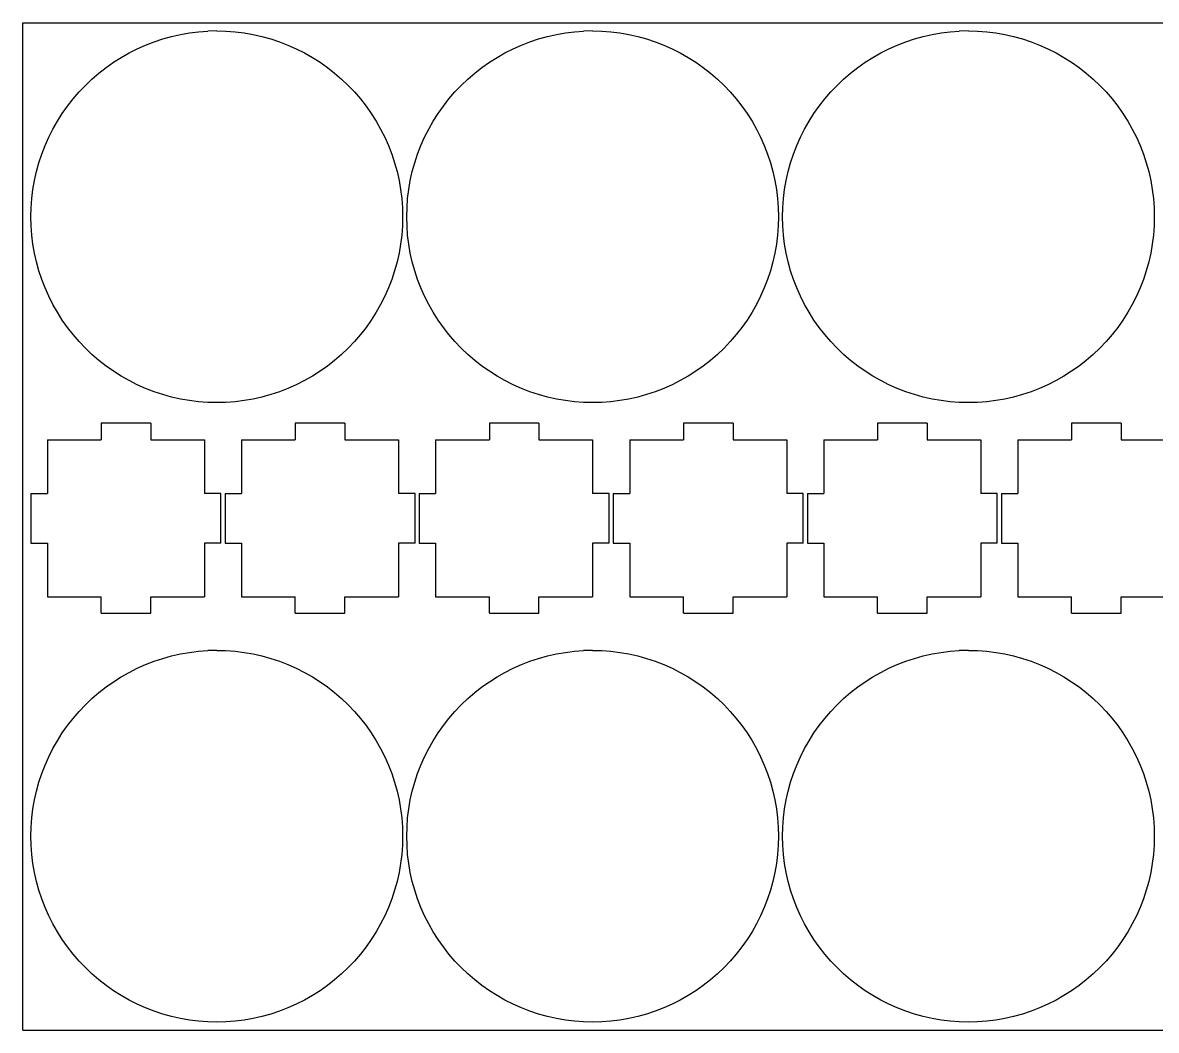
# Model space of a CAD drawing. Extents: x -122 to 122, y -61 to 61.
# Drawn here: x -122 to 15.2, y -61 to 61 of the extents above; entities that cross this region are included whole.
import ezdxf

# ---------------------------------------------------------------- set-up
doc = ezdxf.new("R2010")
doc.units = 0

msp = doc.modelspace()

# ---------------------------------------------------------------- linework, layer by layer
for p, q in [((-122, -61), (-122, 61)), ((-122, 61), (122, 61)), ((-106.08, 58.68, 0), (-105.03, 59.03, 0)), ((-105.03, 59.03, 0), (-103.97, 59.33, 0)), ((-103.97, 59.33, 0), (-102.89, 59.57, 0)), ((-102.89, 59.57, 0), (-101.8, 59.76, 0)), ((-101.8, 59.76, 0), (-100.71, 59.89, 0)), ((-100.71, 59.89, 0), (-99.6, 59.97, 0)), ((-98.5, 60, 0), (-99.6, 59.97, 0)), ((-98.5, 60, 0), (-97.4, 59.97, 0)), ((-97.4, 59.97, 0), (-96.29, 59.89, 0)), ((-96.29, 59.89, 0), (-95.2, 59.76, 0)), ((-95.2, 59.76, 0), (-94.11, 59.57, 0)), ((-94.11, 59.57, 0), (-93.03, 59.33, 0)), ((-93.03, 59.33, 0), (-91.97, 59.03, 0)), ((-91.97, 59.03, 0), (-90.92, 58.68, 0)), ((-60.58, 58.68, 0), (-59.53, 59.03, 0)), ((-59.53, 59.03, 0), (-58.47, 59.33, 0)), ((-58.47, 59.33, 0), (-57.39, 59.57, 0)), ((-57.39, 59.57, 0), (-56.3, 59.76, 0)), ((-56.3, 59.76, 0), (-55.21, 59.89, 0)), ((-55.21, 59.89, 0), (-54.1, 59.97, 0)), ((-53, 60, 0), (-54.1, 59.97, 0)), ((-53, 60, 0), (-51.9, 59.97, 0)), ((-51.9, 59.97, 0), (-50.79, 59.89, 0)), ((-50.79, 59.89, 0), (-49.7, 59.76, 0)), ((-49.7, 59.76, 0), (-48.61, 59.57, 0)), ((-48.61, 59.57, 0), (-47.53, 59.33, 0)), ((-47.53, 59.33, 0), (-46.47, 59.03, 0)), ((-46.47, 59.03, 0), (-45.42, 58.68, 0)), ((-15.08, 58.68, 0), (-14.03, 59.03, 0)), ((-14.03, 59.03, 0), (-12.97, 59.33, 0)), ((-12.97, 59.33, 0), (-11.89, 59.57, 0)), ((-11.89, 59.57, 0), (-10.8, 59.76, 0)), ((-10.8, 59.76, 0), (-9.71, 59.89, 0)), ((-9.71, 59.89, 0), (-8.6, 59.97, 0)), ((-7.5, 60, 0), (-8.6, 59.97, 0)), ((-7.5, 60, 0), (-6.4, 59.97, 0)), ((-6.4, 59.97, 0), (-5.29, 59.89, 0)), ((-5.29, 59.89, 0), (-4.2, 59.76, 0)), ((-4.2, 59.76, 0), (-3.11, 59.57, 0)), ((-3.11, 59.57, 0), (-2.03, 59.33, 0)), ((-2.03, 59.33, 0), (-0.97, 59.03, 0)), ((-0.97, 59.03, 0), (0.08, 58.68, 0)), ((-109.11, 57.34, 0), (-108.12, 57.84, 0)), ((-108.12, 57.84, 0), (-107.11, 58.29, 0)), ((-107.11, 58.29, 0), (-106.08, 58.68, 0)), ((-90.92, 58.68, 0), (-89.89, 58.29, 0)), ((-89.89, 58.29, 0), (-88.88, 57.84, 0)), ((-88.88, 57.84, 0), (-87.89, 57.34, 0)), ((-63.61, 57.34, 0), (-62.62, 57.84, 0)), ((-62.62, 57.84, 0), (-61.61, 58.29, 0)), ((-61.61, 58.29, 0), (-60.58, 58.68, 0)), ((-45.42, 58.68, 0), (-44.39, 58.29, 0)), ((-44.39, 58.29, 0), (-43.38, 57.84, 0)), ((-43.38, 57.84, 0), (-42.39, 57.34, 0)), ((-18.11, 57.34, 0), (-17.12, 57.84, 0)), ((-17.12, 57.84, 0), (-16.11, 58.29, 0)), ((-16.11, 58.29, 0), (-15.08, 58.68, 0)), ((0.08, 58.68, 0), (1.11, 58.29, 0)), ((1.11, 58.29, 0), (2.12, 57.84, 0)), ((2.12, 57.84, 0), (3.11, 57.34, 0)), ((-111, 56.21, 0), (-110.07, 56.8, 0)), ((-110.07, 56.8, 0), (-109.11, 57.34, 0)), ((-87.89, 57.34, 0), (-86.93, 56.8, 0)), ((-86.93, 56.8, 0), (-86, 56.21, 0)), ((-65.5, 56.21, 0), (-64.57, 56.8, 0)), ((-64.57, 56.8, 0), (-63.61, 57.34, 0)), ((-42.39, 57.34, 0), (-41.43, 56.8, 0)), ((-41.43, 56.8, 0), (-40.5, 56.21, 0)), ((-20, 56.21, 0), (-19.07, 56.8, 0)), ((-19.07, 56.8, 0), (-18.11, 57.34, 0)), ((3.11, 57.34, 0), (4.07, 56.8, 0)), ((4.07, 56.8, 0), (5, 56.21, 0)), ((-112.77, 54.89, 0), (-111.9, 55.57, 0)), ((-111.9, 55.57, 0), (-111, 56.21, 0)), ((-86, 56.21, 0), (-85.1, 55.57, 0)), ((-85.1, 55.57, 0), (-84.23, 54.89, 0)), ((-67.27, 54.89, 0), (-66.4, 55.57, 0)), ((-66.4, 55.57, 0), (-65.5, 56.21, 0)), ((-40.5, 56.21, 0), (-39.6, 55.57, 0)), ((-39.6, 55.57, 0), (-38.73, 54.89, 0)), ((-21.77, 54.89, 0), (-20.9, 55.57, 0)), ((-20.9, 55.57, 0), (-20, 56.21, 0)), ((5, 56.21, 0), (5.9, 55.57, 0)), ((5.9, 55.57, 0), (6.77, 54.89, 0)), ((-114.41, 53.41, 0), (-113.61, 54.17, 0)), ((-113.61, 54.17, 0), (-112.77, 54.89, 0)), ((-84.23, 54.89, 0), (-83.39, 54.17, 0)), ((-83.39, 54.17, 0), (-82.59, 53.41, 0)), ((-68.91, 53.41, 0), (-68.11, 54.17, 0)), ((-68.11, 54.17, 0), (-67.27, 54.89, 0)), ((-38.73, 54.89, 0), (-37.89, 54.17, 0)), ((-37.89, 54.17, 0), (-37.09, 53.41, 0)), ((-23.41, 53.41, 0), (-22.61, 54.17, 0)), ((-22.61, 54.17, 0), (-21.77, 54.89, 0)), ((6.77, 54.89, 0), (7.61, 54.17, 0)), ((7.61, 54.17, 0), (8.41, 53.41, 0)), ((-115.89, 51.77, 0), (-115.17, 52.61, 0)), ((-115.17, 52.61, 0), (-114.41, 53.41, 0)), ((-82.59, 53.41, 0), (-81.83, 52.61, 0)), ((-81.83, 52.61, 0), (-81.11, 51.77, 0)), ((-70.39, 51.77, 0), (-69.67, 52.61, 0)), ((-69.67, 52.61, 0), (-68.91, 53.41, 0)), ((-37.09, 53.41, 0), (-36.33, 52.61, 0)), ((-36.33, 52.61, 0), (-35.61, 51.77, 0)), ((-24.89, 51.77, 0), (-24.17, 52.61, 0)), ((-24.17, 52.61, 0), (-23.41, 53.41, 0)), ((8.41, 53.41, 0), (9.17, 52.61, 0)), ((9.17, 52.61, 0), (9.89, 51.77, 0)), ((-117.21, 50, 0), (-116.57, 50.9, 0)), ((-116.57, 50.9, 0), (-115.89, 51.77, 0)), ((-81.11, 51.77, 0), (-80.43, 50.9, 0)), ((-80.43, 50.9, 0), (-79.79, 50, 0)), ((-71.71, 50, 0), (-71.07, 50.9, 0)), ((-71.07, 50.9, 0), (-70.39, 51.77, 0)), ((-35.61, 51.77, 0), (-34.93, 50.9, 0)), ((-34.93, 50.9, 0), (-34.29, 50, 0)), ((-26.21, 50, 0), (-25.57, 50.9, 0)), ((-25.57, 50.9, 0), (-24.89, 51.77, 0)), ((9.89, 51.77, 0), (10.57, 50.9, 0)), ((10.57, 50.9, 0), (11.21, 50, 0)), ((-117.8, 49.07, 0), (-117.21, 50, 0)), ((-79.79, 50, 0), (-79.2, 49.07, 0)), ((-72.3, 49.07, 0), (-71.71, 50, 0)), ((-34.29, 50, 0), (-33.7, 49.07, 0)), ((-26.8, 49.07, 0), (-26.21, 50, 0)), ((11.21, 50, 0), (11.8, 49.07, 0)), ((-118.84, 47.12, 0), (-118.34, 48.11, 0)), ((-118.34, 48.11, 0), (-117.8, 49.07, 0)), ((-79.2, 49.07, 0), (-78.66, 48.11, 0)), ((-78.66, 48.11, 0), (-78.16, 47.12, 0)), ((-73.34, 47.12, 0), (-72.84, 48.11, 0)), ((-72.84, 48.11, 0), (-72.3, 49.07, 0)), ((-33.7, 49.07, 0), (-33.16, 48.11, 0)), ((-33.16, 48.11, 0), (-32.66, 47.12, 0)), ((-27.84, 47.12, 0), (-27.34, 48.11, 0)), ((-27.34, 48.11, 0), (-26.8, 49.07, 0)), ((11.8, 49.07, 0), (12.34, 48.11, 0)), ((12.34, 48.11, 0), (12.84, 47.12, 0)), ((-119.29, 46.11, 0), (-118.84, 47.12, 0)), ((-78.16, 47.12, 0), (-77.71, 46.11, 0)), ((-73.79, 46.11, 0), (-73.34, 47.12, 0)), ((-32.66, 47.12, 0), (-32.21, 46.11, 0)), ((-28.29, 46.11, 0), (-27.84, 47.12, 0)), ((12.84, 47.12, 0), (13.29, 46.11, 0)), ((-119.68, 45.08, 0), (-119.29, 46.11, 0)), ((-77.71, 46.11, 0), (-77.32, 45.08, 0)), ((-74.18, 45.08, 0), (-73.79, 46.11, 0)), ((-32.21, 46.11, 0), (-31.82, 45.08, 0)), ((-28.68, 45.08, 0), (-28.29, 46.11, 0)), ((13.29, 46.11, 0), (13.68, 45.08, 0)), ((-120.33, 42.97, 0), (-120.03, 44.03, 0)), ((-120.03, 44.03, 0), (-119.68, 45.08, 0)), ((-77.32, 45.08, 0), (-76.97, 44.03, 0)), ((-76.97, 44.03, 0), (-76.67, 42.97, 0)), ((-74.83, 42.97, 0), (-74.53, 44.03, 0)), ((-74.53, 44.03, 0), (-74.18, 45.08, 0)), ((-31.82, 45.08, 0), (-31.47, 44.03, 0)), ((-31.47, 44.03, 0), (-31.17, 42.97, 0)), ((-29.33, 42.97, 0), (-29.03, 44.03, 0)), ((-29.03, 44.03, 0), (-28.68, 45.08, 0)), ((13.68, 45.08, 0), (14.03, 44.03, 0)), ((14.03, 44.03, 0), (14.33, 42.97, 0)), ((-120.57, 41.89, 0), (-120.33, 42.97, 0)), ((-76.67, 42.97, 0), (-76.43, 41.89, 0)), ((-75.07, 41.89, 0), (-74.83, 42.97, 0)), ((-31.17, 42.97, 0), (-30.93, 41.89, 0)), ((-29.57, 41.89, 0), (-29.33, 42.97, 0)), ((14.33, 42.97, 0), (14.57, 41.89, 0)), ((-120.76, 40.8, 0), (-120.57, 41.89, 0)), ((-76.43, 41.89, 0), (-76.24, 40.8, 0)), ((-75.26, 40.8, 0), (-75.07, 41.89, 0)), ((-30.93, 41.89, 0), (-30.74, 40.8, 0)), ((-29.76, 40.8, 0), (-29.57, 41.89, 0)), ((14.57, 41.89, 0), (14.76, 40.8, 0)), ((-120.89, 39.71, 0), (-120.76, 40.8, 0)), ((-76.24, 40.8, 0), (-76.11, 39.71, 0)), ((-75.39, 39.71, 0), (-75.26, 40.8, 0)), ((-30.74, 40.8, 0), (-30.61, 39.71, 0)), ((-29.89, 39.71, 0), (-29.76, 40.8, 0)), ((14.76, 40.8, 0), (14.89, 39.71, 0)), ((-121, 37.5, 0), (-120.97, 38.6, 0)), ((-120.97, 38.6, 0), (-120.89, 39.71, 0)), ((-76.11, 39.71, 0), (-76.03, 38.6, 0)), ((-76.03, 38.6, 0), (-76, 37.5, 0)), ((-75.5, 37.5, 0), (-75.47, 38.6, 0)), ((-75.47, 38.6, 0), (-75.39, 39.71, 0)), ((-30.61, 39.71, 0), (-30.53, 38.6, 0)), ((-30.53, 38.6, 0), (-30.5, 37.5, 0)), ((-30, 37.5, 0), (-29.97, 38.6, 0)), ((-29.97, 38.6, 0), (-29.89, 39.71, 0)), ((14.89, 39.71, 0), (14.97, 38.6, 0)), ((14.97, 38.6, 0), (15, 37.5, 0)), ((-120.97, 36.4, 0), (-121, 37.5, 0)), ((-76, 37.5, 0), (-76.03, 36.4, 0)), ((-75.47, 36.4, 0), (-75.5, 37.5, 0)), ((-30.5, 37.5, 0), (-30.53, 36.4, 0)), ((-29.97, 36.4, 0), (-30, 37.5, 0)), ((15, 37.5, 0), (14.97, 36.4, 0)), ((-120.89, 35.29, 0), (-120.97, 36.4, 0)), ((-76.03, 36.4, 0), (-76.11, 35.29, 0)), ((-75.39, 35.29, 0), (-75.47, 36.4, 0)), ((-30.53, 36.4, 0), (-30.61, 35.29, 0)), ((-29.89, 35.29, 0), (-29.97, 36.4, 0)), ((14.97, 36.4, 0), (14.89, 35.29, 0)), ((-120.76, 34.2, 0), (-120.89, 35.29, 0)), ((-76.11, 35.29, 0), (-76.24, 34.2, 0)), ((-75.26, 34.2, 0), (-75.39, 35.29, 0)), ((-30.61, 35.29, 0), (-30.74, 34.2, 0)), ((-29.76, 34.2, 0), (-29.89, 35.29, 0)), ((14.89, 35.29, 0), (14.76, 34.2, 0)), ((-120.57, 33.11, 0), (-120.76, 34.2, 0)), ((-120.33, 32.03, 0), (-120.57, 33.11, 0)), ((-76.43, 33.11, 0), (-76.67, 32.03, 0)), ((-76.24, 34.2, 0), (-76.43, 33.11, 0)), ((-75.07, 33.11, 0), (-75.26, 34.2, 0)), ((-74.83, 32.03, 0), (-75.07, 33.11, 0)), ((-30.93, 33.11, 0), (-31.17, 32.03, 0)), ((-30.74, 34.2, 0), (-30.93, 33.11, 0)), ((-29.57, 33.11, 0), (-29.76, 34.2, 0)), ((-29.33, 32.03, 0), (-29.57, 33.11, 0)), ((14.57, 33.11, 0), (14.33, 32.03, 0)), ((14.76, 34.2, 0), (14.57, 33.11, 0)), ((-120.03, 30.97, 0), (-120.33, 32.03, 0)), ((-76.67, 32.03, 0), (-76.97, 30.97, 0)), ((-74.53, 30.97, 0), (-74.83, 32.03, 0)), ((-31.17, 32.03, 0), (-31.47, 30.97, 0)), ((-29.03, 30.97, 0), (-29.33, 32.03, 0)), ((14.33, 32.03, 0), (14.03, 30.97, 0)), ((-119.68, 29.92, 0), (-120.03, 30.97, 0)), ((-76.97, 30.97, 0), (-77.32, 29.92, 0)), ((-74.18, 29.92, 0), (-74.53, 30.97, 0)), ((-31.47, 30.97, 0), (-31.82, 29.92, 0)), ((-28.68, 29.92, 0), (-29.03, 30.97, 0)), ((14.03, 30.97, 0), (13.68, 29.92, 0)), ((-119.29, 28.89, 0), (-119.68, 29.92, 0)), ((-118.84, 27.88, 0), (-119.29, 28.89, 0)), ((-77.71, 28.89, 0), (-78.16, 27.88, 0)), ((-77.32, 29.92, 0), (-77.71, 28.89, 0)), ((-73.79, 28.89, 0), (-74.18, 29.92, 0)), ((-73.34, 27.88, 0), (-73.79, 28.89, 0)), ((-32.21, 28.89, 0), (-32.66, 27.88, 0)), ((-31.82, 29.92, 0), (-32.21, 28.89, 0)), ((-28.29, 28.89, 0), (-28.68, 29.92, 0)), ((-27.84, 27.88, 0), (-28.29, 28.89, 0)), ((13.29, 28.89, 0), (12.84, 27.88, 0)), ((13.68, 29.92, 0), (13.29, 28.89, 0)), ((-118.34, 26.89, 0), (-118.84, 27.88, 0)), ((-78.16, 27.88, 0), (-78.66, 26.89, 0)), ((-72.84, 26.89, 0), (-73.34, 27.88, 0)), ((-32.66, 27.88, 0), (-33.16, 26.89, 0)), ((-27.34, 26.89, 0), (-27.84, 27.88, 0)), ((12.84, 27.88, 0), (12.34, 26.89, 0)), ((-117.8, 25.93, 0), (-118.34, 26.89, 0)), ((-78.66, 26.89, 0), (-79.2, 25.93, 0)), ((-72.3, 25.93, 0), (-72.84, 26.89, 0)), ((-33.16, 26.89, 0), (-33.7, 25.93, 0)), ((-26.8, 25.93, 0), (-27.34, 26.89, 0)), ((12.34, 26.89, 0), (11.8, 25.93, 0)), ((-117.21, 25, 0), (-117.8, 25.93, 0)), ((-116.57, 24.1, 0), (-117.21, 25, 0)), ((-79.79, 25, 0), (-80.43, 24.1, 0)), ((-79.2, 25.93, 0), (-79.79, 25, 0)), ((-71.71, 25, 0), (-72.3, 25.93, 0)), ((-71.07, 24.1, 0), (-71.71, 25, 0)), ((-34.29, 25, 0), (-34.93, 24.1, 0)), ((-33.7, 25.93, 0), (-34.29, 25, 0)), ((-26.21, 25, 0), (-26.8, 25.93, 0)), ((-25.57, 24.1, 0), (-26.21, 25, 0)), ((11.21, 25, 0), (10.57, 24.1, 0)), ((11.8, 25.93, 0), (11.21, 25, 0)), ((-115.89, 23.23, 0), (-116.57, 24.1, 0)), ((-80.43, 24.1, 0), (-81.11, 23.23, 0)), ((-70.39, 23.23, 0), (-71.07, 24.1, 0)), ((-34.93, 24.1, 0), (-35.61, 23.23, 0)), ((-24.89, 23.23, 0), (-25.57, 24.1, 0)), ((10.57, 24.1, 0), (9.89, 23.23, 0)), ((-115.17, 22.39, 0), (-115.89, 23.23, 0)), ((-114.41, 21.59, 0), (-115.17, 22.39, 0)), ((-81.83, 22.39, 0), (-82.59, 21.59, 0)), ((-81.11, 23.23, 0), (-81.83, 22.39, 0)), ((-69.67, 22.39, 0), (-70.39, 23.23, 0)), ((-68.91, 21.59, 0), (-69.67, 22.39, 0)), ((-36.33, 22.39, 0), (-37.09, 21.59, 0)), ((-35.61, 23.23, 0), (-36.33, 22.39, 0)), ((-24.17, 22.39, 0), (-24.89, 23.23, 0)), ((-23.41, 21.59, 0), (-24.17, 22.39, 0)), ((9.17, 22.39, 0), (8.41, 21.59, 0)), ((9.89, 23.23, 0), (9.17, 22.39, 0)), ((-113.61, 20.83, 0), (-114.41, 21.59, 0)), ((-112.77, 20.11, 0), (-113.61, 20.83, 0)), ((-83.39, 20.83, 0), (-84.23, 20.11, 0)), ((-82.59, 21.59, 0), (-83.39, 20.83, 0)), ((-68.11, 20.83, 0), (-68.91, 21.59, 0)), ((-67.27, 20.11, 0), (-68.11, 20.83, 0)), ((-37.89, 20.83, 0), (-38.73, 20.11, 0)), ((-37.09, 21.59, 0), (-37.89, 20.83, 0)), ((-22.61, 20.83, 0), (-23.41, 21.59, 0)), ((-21.77, 20.11, 0), (-22.61, 20.83, 0)), ((7.61, 20.83, 0), (6.77, 20.11, 0)), ((8.41, 21.59, 0), (7.61, 20.83, 0)), ((-111.9, 19.43, 0), (-112.77, 20.11, 0)), ((-111, 18.79, 0), (-111.9, 19.43, 0)), ((-85.1, 19.43, 0), (-86, 18.79, 0)), ((-84.23, 20.11, 0), (-85.1, 19.43, 0)), ((-66.4, 19.43, 0), (-67.27, 20.11, 0)), ((-65.5, 18.79, 0), (-66.4, 19.43, 0)), ((-39.6, 19.43, 0), (-40.5, 18.79, 0)), ((-38.73, 20.11, 0), (-39.6, 19.43, 0)), ((-20.9, 19.43, 0), (-21.77, 20.11, 0)), ((-20, 18.79, 0), (-20.9, 19.43, 0)), ((5.9, 19.43, 0), (5, 18.79, 0)), ((6.77, 20.11, 0), (5.9, 19.43, 0)), ((-110.07, 18.2, 0), (-111, 18.79, 0)), ((-109.11, 17.66, 0), (-110.07, 18.2, 0)), ((-86.93, 18.2, 0), (-87.89, 17.66, 0)), ((-86, 18.79, 0), (-86.93, 18.2, 0)), ((-64.57, 18.2, 0), (-65.5, 18.79, 0)), ((-63.61, 17.66, 0), (-64.57, 18.2, 0)), ((-41.43, 18.2, 0), (-42.39, 17.66, 0)), ((-40.5, 18.79, 0), (-41.43, 18.2, 0)), ((-19.07, 18.2, 0), (-20, 18.79, 0)), ((-18.11, 17.66, 0), (-19.07, 18.2, 0)), ((4.07, 18.2, 0), (3.11, 17.66, 0)), ((5, 18.79, 0), (4.07, 18.2, 0)), ((-108.12, 17.16, 0), (-109.11, 17.66, 0)), ((-107.11, 16.71, 0), (-108.12, 17.16, 0)), ((-106.08, 16.32, 0), (-107.11, 16.71, 0)), ((-89.89, 16.71, 0), (-90.92, 16.32, 0)), ((-88.88, 17.16, 0), (-89.89, 16.71, 0)), ((-87.89, 17.66, 0), (-88.88, 17.16, 0)), ((-62.62, 17.16, 0), (-63.61, 17.66, 0)), ((-61.61, 16.71, 0), (-62.62, 17.16, 0)), ((-60.58, 16.32, 0), (-61.61, 16.71, 0)), ((-44.39, 16.71, 0), (-45.42, 16.32, 0)), ((-43.38, 17.16, 0), (-44.39, 16.71, 0)), ((-42.39, 17.66, 0), (-43.38, 17.16, 0)), ((-17.12, 17.16, 0), (-18.11, 17.66, 0)), ((-16.11, 16.71, 0), (-17.12, 17.16, 0)), ((-15.08, 16.32, 0), (-16.11, 16.71, 0)), ((1.11, 16.71, 0), (0.08, 16.32, 0)), ((2.12, 17.16, 0), (1.11, 16.71, 0)), ((3.11, 17.66, 0), (2.12, 17.16, 0)), ((-105.03, 15.97, 0), (-106.08, 16.32, 0)), ((-103.97, 15.67, 0), (-105.03, 15.97, 0)), ((-102.89, 15.43, 0), (-103.97, 15.67, 0)), ((-101.8, 15.24, 0), (-102.89, 15.43, 0)), ((-100.71, 15.11, 0), (-101.8, 15.24, 0)), ((-99.6, 15.03, 0), (-100.71, 15.11, 0)), ((-96.29, 15.11, 0), (-97.4, 15.03, 0)), ((-95.2, 15.24, 0), (-96.29, 15.11, 0)), ((-94.11, 15.43, 0), (-95.2, 15.24, 0)), ((-93.03, 15.67, 0), (-94.11, 15.43, 0)), ((-91.97, 15.97, 0), (-93.03, 15.67, 0)), ((-90.92, 16.32, 0), (-91.97, 15.97, 0)), ((-59.53, 15.97, 0), (-60.58, 16.32, 0)), ((-58.47, 15.67, 0), (-59.53, 15.97, 0)), ((-57.39, 15.43, 0), (-58.47, 15.67, 0)), ((-56.3, 15.24, 0), (-57.39, 15.43, 0)), ((-55.21, 15.11, 0), (-56.3, 15.24, 0)), ((-54.1, 15.03, 0), (-55.21, 15.11, 0)), ((-50.79, 15.11, 0), (-51.9, 15.03, 0)), ((-49.7, 15.24, 0), (-50.79, 15.11, 0)), ((-48.61, 15.43, 0), (-49.7, 15.24, 0)), ((-47.53, 15.67, 0), (-48.61, 15.43, 0)), ((-46.47, 15.97, 0), (-47.53, 15.67, 0)), ((-45.42, 16.32, 0), (-46.47, 15.97, 0)), ((-14.03, 15.97, 0), (-15.08, 16.32, 0)), ((-12.97, 15.67, 0), (-14.03, 15.97, 0)), ((-11.89, 15.43, 0), (-12.97, 15.67, 0)), ((-10.8, 15.24, 0), (-11.89, 15.43, 0)), ((-9.71, 15.11, 0), (-10.8, 15.24, 0)), ((-8.6, 15.03, 0), (-9.71, 15.11, 0)), ((-5.29, 15.11, 0), (-6.4, 15.03, 0)), ((-4.2, 15.24, 0), (-5.29, 15.11, 0)), ((-3.11, 15.43, 0), (-4.2, 15.24, 0)), ((-2.03, 15.67, 0), (-3.11, 15.43, 0)), ((-0.97, 15.97, 0), (-2.03, 15.67, 0)), ((0.08, 16.32, 0), (-0.97, 15.97, 0)), ((-98.5, 15, 0), (-99.6, 15.03, 0)), ((-97.4, 15.03, 0), (-98.5, 15, 0)), ((-53, 15, 0), (-54.1, 15.03, 0)), ((-51.9, 15.03, 0), (-53, 15, 0)), ((-7.5, 15, 0), (-8.6, 15.03, 0)), ((-6.4, 15.03, 0), (-7.5, 15, 0)), ((-106.5, 12.5), (-112.5, 12.5)), ((-112.5, 12.5), (-112.5, 10.5)), ((-106.5, 12.5), (-106.5, 10.5)), ((-83, 12.5), (-89, 12.5)), ((-89, 12.5), (-89, 10.5)), ((-83, 12.5), (-83, 10.5)), ((-59.5, 12.5), (-65.5, 12.5)), ((-65.5, 12.5), (-65.5, 10.5)), ((-59.5, 12.5), (-59.5, 10.5)), ((-36, 12.5), (-42, 12.5)), ((-42, 12.5), (-42, 10.5)), ((-36, 12.5), (-36, 10.5)), ((-12.5, 12.5), (-18.5, 12.5)), ((-18.5, 12.5), (-18.5, 10.5)), ((-12.5, 12.5), (-12.5, 10.5)), ((11, 12.5), (5, 12.5)), ((5, 12.5), (5, 10.5)), ((11, 12.5), (11, 10.5)), ((-119, 10.5), (-119, 4)), ((-119, 10.5), (-112.5, 10.5)), ((-106.5, 10.5), (-100, 10.5)), ((-100, 10.5), (-100, 4)), ((-95.5, 10.5), (-95.5, 4)), ((-95.5, 10.5), (-89, 10.5)), ((-83, 10.5), (-76.5, 10.5)), ((-76.5, 10.5), (-76.5, 4)), ((-72, 10.5), (-72, 4)), ((-72, 10.5), (-65.5, 10.5)), ((-59.5, 10.5), (-53, 10.5)), ((-53, 10.5), (-53, 4)), ((-48.5, 10.5), (-48.5, 4)), ((-48.5, 10.5), (-42, 10.5)), ((-36, 10.5), (-29.5, 10.5)), ((-29.5, 10.5), (-29.5, 4)), ((-25, 10.5), (-25, 4)), ((-25, 10.5), (-18.5, 10.5)), ((-12.5, 10.5), (-6, 10.5)), ((-6, 10.5), (-6, 4)), ((-1.5, 10.5), (-1.5, 4)), ((-1.5, 10.5), (5, 10.5)), ((11, 10.5), (17.5, 10.5)), ((-121, 4), (-121, -2)), ((-121, 4), (-119, 4)), ((-98, 4), (-100, 4)), ((-98, -2), (-98, 4)), ((-97.5, 4), (-97.5, -2)), ((-97.5, 4), (-95.5, 4)), ((-74.5, 4), (-76.5, 4)), ((-74.5, -2), (-74.5, 4)), ((-74, 4), (-74, -2)), ((-74, 4), (-72, 4)), ((-51, 4), (-53, 4)), ((-51, -2), (-51, 4)), ((-50.5, 4), (-50.5, -2)), ((-50.5, 4), (-48.5, 4)), ((-27.5, 4), (-29.5, 4)), ((-27.5, -2), (-27.5, 4)), ((-27, 4), (-27, -2)), ((-27, 4), (-25, 4)), ((-4, 4), (-6, 4)), ((-4, -2), (-4, 4)), ((-3.5, 4), (-3.5, -2)), ((-3.5, 4), (-1.5, 4)), ((-121, -2), (-119, -2)), ((-119, -2), (-119, -8.5)), ((-100, -2), (-100, -8.5)), ((-98, -2), (-100, -2)), ((-97.5, -2), (-95.5, -2)), ((-95.5, -2), (-95.5, -8.5)), ((-76.5, -2), (-76.5, -8.5)), ((-74.5, -2), (-76.5, -2)), ((-74, -2), (-72, -2)), ((-72, -2), (-72, -8.5)), ((-53, -2), (-53, -8.5)), ((-51, -2), (-53, -2)), ((-50.5, -2), (-48.5, -2)), ((-48.5, -2), (-48.5, -8.5)), ((-29.5, -2), (-29.5, -8.5)), ((-27.5, -2), (-29.5, -2)), ((-27, -2), (-25, -2)), ((-25, -2), (-25, -8.5)), ((-6, -2), (-6, -8.5)), ((-4, -2), (-6, -2)), ((-3.5, -2), (-1.5, -2)), ((-1.5, -2), (-1.5, -8.5)), ((-119, -8.5), (-112.5, -8.5)), ((-112.5, -10.5), (-112.5, -8.5)), ((-106.5, -10.5), (-106.5, -8.5)), ((-106.5, -8.5), (-100, -8.5)), ((-95.5, -8.5), (-89, -8.5)), ((-89, -10.5), (-89, -8.5)), ((-83, -10.5), (-83, -8.5)), ((-83, -8.5), (-76.5, -8.5)), ((-72, -8.5), (-65.5, -8.5)), ((-65.5, -10.5), (-65.5, -8.5)), ((-59.5, -10.5), (-59.5, -8.5)), ((-59.5, -8.5), (-53, -8.5)), ((-48.5, -8.5), (-42, -8.5)), ((-42, -10.5), (-42, -8.5)), ((-36, -10.5), (-36, -8.5)), ((-36, -8.5), (-29.5, -8.5)), ((-25, -8.5), (-18.5, -8.5)), ((-18.5, -10.5), (-18.5, -8.5)), ((-12.5, -10.5), (-12.5, -8.5)), ((-12.5, -8.5), (-6, -8.5)), ((-1.5, -8.5), (5, -8.5)), ((5, -10.5), (5, -8.5)), ((11, -10.5), (11, -8.5)), ((11, -8.5), (17.5, -8.5)), ((-112.5, -10.5), (-106.5, -10.5)), ((-89, -10.5), (-83, -10.5)), ((-65.5, -10.5), (-59.5, -10.5)), ((-42, -10.5), (-36, -10.5)), ((-18.5, -10.5), (-12.5, -10.5)), ((5, -10.5), (11, -10.5)), ((-100.71, -15.11, 0), (-99.6, -15.03, 0)), ((-98.5, -15, 0), (-99.6, -15.03, 0)), ((-98.5, -15, 0), (-97.4, -15.03, 0)), ((-97.4, -15.03, 0), (-96.29, -15.11, 0)), ((-55.21, -15.11, 0), (-54.1, -15.03, 0)), ((-53, -15, 0), (-54.1, -15.03, 0)), ((-53, -15, 0), (-51.9, -15.03, 0)), ((-51.9, -15.03, 0), (-50.79, -15.11, 0)), ((-9.71, -15.11, 0), (-8.6, -15.03, 0)), ((-7.5, -15, 0), (-8.6, -15.03, 0)), ((-7.5, -15, 0), (-6.4, -15.03, 0)), ((-6.4, -15.03, 0), (-5.29, -15.11, 0)), ((-107.11, -16.71, 0), (-106.08, -16.32, 0)), ((-106.08, -16.32, 0), (-105.03, -15.97, 0)), ((-105.03, -15.97, 0), (-103.97, -15.67, 0)), ((-103.97, -15.67, 0), (-102.89, -15.43, 0)), ((-102.89, -15.43, 0), (-101.8, -15.24, 0)), ((-101.8, -15.24, 0), (-100.71, -15.11, 0)), ((-96.29, -15.11, 0), (-95.2, -15.24, 0)), ((-95.2, -15.24, 0), (-94.11, -15.43, 0)), ((-94.11, -15.43, 0), (-93.03, -15.67, 0)), ((-93.03, -15.67, 0), (-91.97, -15.97, 0)), ((-91.97, -15.97, 0), (-90.92, -16.32, 0)), ((-90.92, -16.32, 0), (-89.89, -16.71, 0)), ((-61.61, -16.71, 0), (-60.58, -16.32, 0)), ((-60.58, -16.32, 0), (-59.53, -15.97, 0)), ((-59.53, -15.97, 0), (-58.47, -15.67, 0)), ((-58.47, -15.67, 0), (-57.39, -15.43, 0)), ((-57.39, -15.43, 0), (-56.3, -15.24, 0)), ((-56.3, -15.24, 0), (-55.21, -15.11, 0)), ((-50.79, -15.11, 0), (-49.7, -15.24, 0)), ((-49.7, -15.24, 0), (-48.61, -15.43, 0)), ((-48.61, -15.43, 0), (-47.53, -15.67, 0)), ((-47.53, -15.67, 0), (-46.47, -15.97, 0)), ((-46.47, -15.97, 0), (-45.42, -16.32, 0)), ((-45.42, -16.32, 0), (-44.39, -16.71, 0)), ((-16.11, -16.71, 0), (-15.08, -16.32, 0)), ((-15.08, -16.32, 0), (-14.03, -15.97, 0)), ((-14.03, -15.97, 0), (-12.97, -15.67, 0)), ((-12.97, -15.67, 0), (-11.89, -15.43, 0)), ((-11.89, -15.43, 0), (-10.8, -15.24, 0)), ((-10.8, -15.24, 0), (-9.71, -15.11, 0)), ((-5.29, -15.11, 0), (-4.2, -15.24, 0)), ((-4.2, -15.24, 0), (-3.11, -15.43, 0)), ((-3.11, -15.43, 0), (-2.03, -15.67, 0)), ((-2.03, -15.67, 0), (-0.97, -15.97, 0)), ((-0.97, -15.97, 0), (0.08, -16.32, 0)), ((0.08, -16.32, 0), (1.11, -16.71, 0)), ((-110.07, -18.2, 0), (-109.11, -17.66, 0)), ((-109.11, -17.66, 0), (-108.12, -17.16, 0)), ((-108.12, -17.16, 0), (-107.11, -16.71, 0)), ((-89.89, -16.71, 0), (-88.88, -17.16, 0)), ((-88.88, -17.16, 0), (-87.89, -17.66, 0)), ((-87.89, -17.66, 0), (-86.93, -18.2, 0)), ((-64.57, -18.2, 0), (-63.61, -17.66, 0)), ((-63.61, -17.66, 0), (-62.62, -17.16, 0)), ((-62.62, -17.16, 0), (-61.61, -16.71, 0)), ((-44.39, -16.71, 0), (-43.38, -17.16, 0)), ((-43.38, -17.16, 0), (-42.39, -17.66, 0)), ((-42.39, -17.66, 0), (-41.43, -18.2, 0)), ((-19.07, -18.2, 0), (-18.11, -17.66, 0)), ((-18.11, -17.66, 0), (-17.12, -17.16, 0)), ((-17.12, -17.16, 0), (-16.11, -16.71, 0)), ((1.11, -16.71, 0), (2.12, -17.16, 0)), ((2.12, -17.16, 0), (3.11, -17.66, 0)), ((3.11, -17.66, 0), (4.07, -18.2, 0)), ((-111.9, -19.43, 0), (-111, -18.79, 0)), ((-111, -18.79, 0), (-110.07, -18.2, 0)), ((-86.93, -18.2, 0), (-86, -18.79, 0)), ((-86, -18.79, 0), (-85.1, -19.43, 0)), ((-66.4, -19.43, 0), (-65.5, -18.79, 0)), ((-65.5, -18.79, 0), (-64.57, -18.2, 0)), ((-41.43, -18.2, 0), (-40.5, -18.79, 0)), ((-40.5, -18.79, 0), (-39.6, -19.43, 0)), ((-20.9, -19.43, 0), (-20, -18.79, 0)), ((-20, -18.79, 0), (-19.07, -18.2, 0)), ((4.07, -18.2, 0), (5, -18.79, 0)), ((5, -18.79, 0), (5.9, -19.43, 0)), ((-113.61, -20.83, 0), (-112.77, -20.11, 0)), ((-112.77, -20.11, 0), (-111.9, -19.43, 0)), ((-85.1, -19.43, 0), (-84.23, -20.11, 0)), ((-84.23, -20.11, 0), (-83.39, -20.83, 0)), ((-68.11, -20.83, 0), (-67.27, -20.11, 0)), ((-67.27, -20.11, 0), (-66.4, -19.43, 0)), ((-39.6, -19.43, 0), (-38.73, -20.11, 0)), ((-38.73, -20.11, 0), (-37.89, -20.83, 0)), ((-22.61, -20.83, 0), (-21.77, -20.11, 0)), ((-21.77, -20.11, 0), (-20.9, -19.43, 0)), ((5.9, -19.43, 0), (6.77, -20.11, 0)), ((6.77, -20.11, 0), (7.61, -20.83, 0)), ((-115.17, -22.39, 0), (-114.41, -21.59, 0)), ((-114.41, -21.59, 0), (-113.61, -20.83, 0)), ((-83.39, -20.83, 0), (-82.59, -21.59, 0)), ((-82.59, -21.59, 0), (-81.83, -22.39, 0)), ((-69.67, -22.39, 0), (-68.91, -21.59, 0)), ((-68.91, -21.59, 0), (-68.11, -20.83, 0)), ((-37.89, -20.83, 0), (-37.09, -21.59, 0)), ((-37.09, -21.59, 0), (-36.33, -22.39, 0)), ((-24.17, -22.39, 0), (-23.41, -21.59, 0)), ((-23.41, -21.59, 0), (-22.61, -20.83, 0)), ((7.61, -20.83, 0), (8.41, -21.59, 0)), ((8.41, -21.59, 0), (9.17, -22.39, 0)), ((-116.57, -24.1, 0), (-115.89, -23.23, 0)), ((-115.89, -23.23, 0), (-115.17, -22.39, 0)), ((-81.83, -22.39, 0), (-81.11, -23.23, 0)), ((-81.11, -23.23, 0), (-80.43, -24.1, 0)), ((-71.07, -24.1, 0), (-70.39, -23.23, 0)), ((-70.39, -23.23, 0), (-69.67, -22.39, 0)), ((-36.33, -22.39, 0), (-35.61, -23.23, 0)), ((-35.61, -23.23, 0), (-34.93, -24.1, 0)), ((-25.57, -24.1, 0), (-24.89, -23.23, 0)), ((-24.89, -23.23, 0), (-24.17, -22.39, 0)), ((9.17, -22.39, 0), (9.89, -23.23, 0)), ((9.89, -23.23, 0), (10.57, -24.1, 0)), ((-117.21, -25, 0), (-116.57, -24.1, 0)), ((-80.43, -24.1, 0), (-79.79, -25, 0)), ((-71.71, -25, 0), (-71.07, -24.1, 0)), ((-34.93, -24.1, 0), (-34.29, -25, 0)), ((-26.21, -25, 0), (-25.57, -24.1, 0)), ((10.57, -24.1, 0), (11.21, -25, 0)), ((-118.34, -26.89, 0), (-117.8, -25.93, 0)), ((-117.8, -25.93, 0), (-117.21, -25, 0)), ((-79.79, -25, 0), (-79.2, -25.93, 0)), ((-79.2, -25.93, 0), (-78.66, -26.89, 0)), ((-72.84, -26.89, 0), (-72.3, -25.93, 0)), ((-72.3, -25.93, 0), (-71.71, -25, 0)), ((-34.29, -25, 0), (-33.7, -25.93, 0)), ((-33.7, -25.93, 0), (-33.16, -26.89, 0)), ((-27.34, -26.89, 0), (-26.8, -25.93, 0)), ((-26.8, -25.93, 0), (-26.21, -25, 0)), ((11.21, -25, 0), (11.8, -25.93, 0)), ((11.8, -25.93, 0), (12.34, -26.89, 0)), ((-118.84, -27.88, 0), (-118.34, -26.89, 0)), ((-78.66, -26.89, 0), (-78.16, -27.88, 0)), ((-73.34, -27.88, 0), (-72.84, -26.89, 0)), ((-33.16, -26.89, 0), (-32.66, -27.88, 0)), ((-27.84, -27.88, 0), (-27.34, -26.89, 0)), ((12.34, -26.89, 0), (12.84, -27.88, 0)), ((-119.29, -28.89, 0), (-118.84, -27.88, 0)), ((-78.16, -27.88, 0), (-77.71, -28.89, 0)), ((-73.79, -28.89, 0), (-73.34, -27.88, 0)), ((-32.66, -27.88, 0), (-32.21, -28.89, 0)), ((-28.29, -28.89, 0), (-27.84, -27.88, 0)), ((12.84, -27.88, 0), (13.29, -28.89, 0)), ((-120.03, -30.97, 0), (-119.68, -29.92, 0)), ((-119.68, -29.92, 0), (-119.29, -28.89, 0)), ((-77.71, -28.89, 0), (-77.32, -29.92, 0)), ((-77.32, -29.92, 0), (-76.97, -30.97, 0)), ((-74.53, -30.97, 0), (-74.18, -29.92, 0)), ((-74.18, -29.92, 0), (-73.79, -28.89, 0)), ((-32.21, -28.89, 0), (-31.82, -29.92, 0)), ((-31.82, -29.92, 0), (-31.47, -30.97, 0)), ((-29.03, -30.97, 0), (-28.68, -29.92, 0)), ((-28.68, -29.92, 0), (-28.29, -28.89, 0)), ((13.29, -28.89, 0), (13.68, -29.92, 0)), ((13.68, -29.92, 0), (14.03, -30.97, 0)), ((-120.33, -32.03, 0), (-120.03, -30.97, 0)), ((-76.97, -30.97, 0), (-76.67, -32.03, 0)), ((-74.83, -32.03, 0), (-74.53, -30.97, 0)), ((-31.47, -30.97, 0), (-31.17, -32.03, 0)), ((-29.33, -32.03, 0), (-29.03, -30.97, 0)), ((14.03, -30.97, 0), (14.33, -32.03, 0)), ((-120.57, -33.11, 0), (-120.33, -32.03, 0)), ((-76.67, -32.03, 0), (-76.43, -33.11, 0)), ((-75.07, -33.11, 0), (-74.83, -32.03, 0)), ((-31.17, -32.03, 0), (-30.93, -33.11, 0)), ((-29.57, -33.11, 0), (-29.33, -32.03, 0)), ((14.33, -32.03, 0), (14.57, -33.11, 0)), ((-120.89, -35.29, 0), (-120.76, -34.2, 0)), ((-120.76, -34.2, 0), (-120.57, -33.11, 0)), ((-76.43, -33.11, 0), (-76.24, -34.2, 0)), ((-76.24, -34.2, 0), (-76.11, -35.29, 0)), ((-75.39, -35.29, 0), (-75.26, -34.2, 0)), ((-75.26, -34.2, 0), (-75.07, -33.11, 0)), ((-30.93, -33.11, 0), (-30.74, -34.2, 0)), ((-30.74, -34.2, 0), (-30.61, -35.29, 0)), ((-29.89, -35.29, 0), (-29.76, -34.2, 0)), ((-29.76, -34.2, 0), (-29.57, -33.11, 0)), ((14.57, -33.11, 0), (14.76, -34.2, 0)), ((14.76, -34.2, 0), (14.89, -35.29, 0)), ((-120.97, -36.4, 0), (-120.89, -35.29, 0)), ((-76.11, -35.29, 0), (-76.03, -36.4, 0)), ((-75.47, -36.4, 0), (-75.39, -35.29, 0)), ((-30.61, -35.29, 0), (-30.53, -36.4, 0)), ((-29.97, -36.4, 0), (-29.89, -35.29, 0)), ((14.89, -35.29, 0), (14.97, -36.4, 0)), ((-121, -37.5, 0), (-120.97, -36.4, 0)), ((-76.03, -36.4, 0), (-76, -37.5, 0)), ((-75.5, -37.5, 0), (-75.47, -36.4, 0)), ((-30.53, -36.4, 0), (-30.5, -37.5, 0)), ((-30, -37.5, 0), (-29.97, -36.4, 0)), ((14.97, -36.4, 0), (15, -37.5, 0)), ((-120.97, -38.6, 0), (-121, -37.5, 0)), ((-76, -37.5, 0), (-76.03, -38.6, 0)), ((-75.47, -38.6, 0), (-75.5, -37.5, 0)), ((-30.5, -37.5, 0), (-30.53, -38.6, 0)), ((-29.97, -38.6, 0), (-30, -37.5, 0)), ((15, -37.5, 0), (14.97, -38.6, 0)), ((-120.89, -39.71, 0), (-120.97, -38.6, 0)), ((-120.76, -40.8, 0), (-120.89, -39.71, 0)), ((-76.11, -39.71, 0), (-76.24, -40.8, 0)), ((-76.03, -38.6, 0), (-76.11, -39.71, 0)), ((-75.39, -39.71, 0), (-75.47, -38.6, 0)), ((-75.26, -40.8, 0), (-75.39, -39.71, 0)), ((-30.61, -39.71, 0), (-30.74, -40.8, 0)), ((-30.53, -38.6, 0), (-30.61, -39.71, 0)), ((-29.89, -39.71, 0), (-29.97, -38.6, 0)), ((-29.76, -40.8, 0), (-29.89, -39.71, 0)), ((14.89, -39.71, 0), (14.76, -40.8, 0)), ((14.97, -38.6, 0), (14.89, -39.71, 0)), ((-120.57, -41.89, 0), (-120.76, -40.8, 0)), ((-76.24, -40.8, 0), (-76.43, -41.89, 0)), ((-75.07, -41.89, 0), (-75.26, -40.8, 0)), ((-30.74, -40.8, 0), (-30.93, -41.89, 0)), ((-29.57, -41.89, 0), (-29.76, -40.8, 0)), ((14.76, -40.8, 0), (14.57, -41.89, 0)), ((-120.33, -42.97, 0), (-120.57, -41.89, 0)), ((-76.43, -41.89, 0), (-76.67, -42.97, 0)), ((-74.83, -42.97, 0), (-75.07, -41.89, 0)), ((-30.93, -41.89, 0), (-31.17, -42.97, 0)), ((-29.33, -42.97, 0), (-29.57, -41.89, 0)), ((14.57, -41.89, 0), (14.33, -42.97, 0)), ((-120.03, -44.03, 0), (-120.33, -42.97, 0)), ((-76.67, -42.97, 0), (-76.97, -44.03, 0)), ((-74.53, -44.03, 0), (-74.83, -42.97, 0)), ((-31.17, -42.97, 0), (-31.47, -44.03, 0)), ((-29.03, -44.03, 0), (-29.33, -42.97, 0)), ((14.33, -42.97, 0), (14.03, -44.03, 0)), ((-119.68, -45.08, 0), (-120.03, -44.03, 0)), ((-119.29, -46.11, 0), (-119.68, -45.08, 0)), ((-77.32, -45.08, 0), (-77.71, -46.11, 0)), ((-76.97, -44.03, 0), (-77.32, -45.08, 0)), ((-74.18, -45.08, 0), (-74.53, -44.03, 0)), ((-73.79, -46.11, 0), (-74.18, -45.08, 0)), ((-31.82, -45.08, 0), (-32.21, -46.11, 0)), ((-31.47, -44.03, 0), (-31.82, -45.08, 0)), ((-28.68, -45.08, 0), (-29.03, -44.03, 0)), ((-28.29, -46.11, 0), (-28.68, -45.08, 0)), ((13.68, -45.08, 0), (13.29, -46.11, 0)), ((14.03, -44.03, 0), (13.68, -45.08, 0)), ((-118.84, -47.12, 0), (-119.29, -46.11, 0)), ((-77.71, -46.11, 0), (-78.16, -47.12, 0)), ((-73.34, -47.12, 0), (-73.79, -46.11, 0)), ((-32.21, -46.11, 0), (-32.66, -47.12, 0)), ((-27.84, -47.12, 0), (-28.29, -46.11, 0)), ((13.29, -46.11, 0), (12.84, -47.12, 0)), ((-118.34, -48.11, 0), (-118.84, -47.12, 0)), ((-78.16, -47.12, 0), (-78.66, -48.11, 0)), ((-72.84, -48.11, 0), (-73.34, -47.12, 0)), ((-32.66, -47.12, 0), (-33.16, -48.11, 0)), ((-27.34, -48.11, 0), (-27.84, -47.12, 0)), ((12.84, -47.12, 0), (12.34, -48.11, 0)), ((-117.8, -49.07, 0), (-118.34, -48.11, 0)), ((-117.21, -50, 0), (-117.8, -49.07, 0)), ((-79.2, -49.07, 0), (-79.79, -50, 0)), ((-78.66, -48.11, 0), (-79.2, -49.07, 0)), ((-72.3, -49.07, 0), (-72.84, -48.11, 0)), ((-71.71, -50, 0), (-72.3, -49.07, 0)), ((-33.7, -49.07, 0), (-34.29, -50, 0)), ((-33.16, -48.11, 0), (-33.7, -49.07, 0)), ((-26.8, -49.07, 0), (-27.34, -48.11, 0)), ((-26.21, -50, 0), (-26.8, -49.07, 0)), ((11.8, -49.07, 0), (11.21, -50, 0)), ((12.34, -48.11, 0), (11.8, -49.07, 0)), ((-116.57, -50.9, 0), (-117.21, -50, 0)), ((-79.79, -50, 0), (-80.43, -50.9, 0)), ((-71.07, -50.9, 0), (-71.71, -50, 0)), ((-34.29, -50, 0), (-34.93, -50.9, 0)), ((-25.57, -50.9, 0), (-26.21, -50, 0)), ((11.21, -50, 0), (10.57, -50.9, 0)), ((-115.89, -51.77, 0), (-116.57, -50.9, 0)), ((-115.17, -52.61, 0), (-115.89, -51.77, 0)), ((-81.11, -51.77, 0), (-81.83, -52.61, 0)), ((-80.43, -50.9, 0), (-81.11, -51.77, 0)), ((-70.39, -51.77, 0), (-71.07, -50.9, 0)), ((-69.67, -52.61, 0), (-70.39, -51.77, 0)), ((-35.61, -51.77, 0), (-36.33, -52.61, 0)), ((-34.93, -50.9, 0), (-35.61, -51.77, 0)), ((-24.89, -51.77, 0), (-25.57, -50.9, 0)), ((-24.17, -52.61, 0), (-24.89, -51.77, 0)), ((9.89, -51.77, 0), (9.17, -52.61, 0)), ((10.57, -50.9, 0), (9.89, -51.77, 0)), ((-114.41, -53.41, 0), (-115.17, -52.61, 0)), ((-113.61, -54.17, 0), (-114.41, -53.41, 0)), ((-82.59, -53.41, 0), (-83.39, -54.17, 0)), ((-81.83, -52.61, 0), (-82.59, -53.41, 0)), ((-68.91, -53.41, 0), (-69.67, -52.61, 0)), ((-68.11, -54.17, 0), (-68.91, -53.41, 0)), ((-37.09, -53.41, 0), (-37.89, -54.17, 0)), ((-36.33, -52.61, 0), (-37.09, -53.41, 0)), ((-23.41, -53.41, 0), (-24.17, -52.61, 0)), ((-22.61, -54.17, 0), (-23.41, -53.41, 0)), ((8.41, -53.41, 0), (7.61, -54.17, 0)), ((9.17, -52.61, 0), (8.41, -53.41, 0)), ((-112.77, -54.89, 0), (-113.61, -54.17, 0)), ((-111.9, -55.57, 0), (-112.77, -54.89, 0)), ((-84.23, -54.89, 0), (-85.1, -55.57, 0)), ((-83.39, -54.17, 0), (-84.23, -54.89, 0)), ((-67.27, -54.89, 0), (-68.11, -54.17, 0)), ((-66.4, -55.57, 0), (-67.27, -54.89, 0)), ((-38.73, -54.89, 0), (-39.6, -55.57, 0)), ((-37.89, -54.17, 0), (-38.73, -54.89, 0)), ((-21.77, -54.89, 0), (-22.61, -54.17, 0)), ((-20.9, -55.57, 0), (-21.77, -54.89, 0)), ((6.77, -54.89, 0), (5.9, -55.57, 0)), ((7.61, -54.17, 0), (6.77, -54.89, 0)), ((-111, -56.21, 0), (-111.9, -55.57, 0)), ((-110.07, -56.8, 0), (-111, -56.21, 0)), ((-86, -56.21, 0), (-86.93, -56.8, 0)), ((-85.1, -55.57, 0), (-86, -56.21, 0)), ((-65.5, -56.21, 0), (-66.4, -55.57, 0)), ((-64.57, -56.8, 0), (-65.5, -56.21, 0)), ((-40.5, -56.21, 0), (-41.43, -56.8, 0)), ((-39.6, -55.57, 0), (-40.5, -56.21, 0)), ((-20, -56.21, 0), (-20.9, -55.57, 0)), ((-19.07, -56.8, 0), (-20, -56.21, 0)), ((5, -56.21, 0), (4.07, -56.8, 0)), ((5.9, -55.57, 0), (5, -56.21, 0)), ((-109.11, -57.34, 0), (-110.07, -56.8, 0)), ((-108.12, -57.84, 0), (-109.11, -57.34, 0)), ((-87.89, -57.34, 0), (-88.88, -57.84, 0)), ((-86.93, -56.8, 0), (-87.89, -57.34, 0)), ((-63.61, -57.34, 0), (-64.57, -56.8, 0)), ((-62.62, -57.84, 0), (-63.61, -57.34, 0)), ((-42.39, -57.34, 0), (-43.38, -57.84, 0)), ((-41.43, -56.8, 0), (-42.39, -57.34, 0)), ((-18.11, -57.34, 0), (-19.07, -56.8, 0)), ((-17.12, -57.84, 0), (-18.11, -57.34, 0)), ((3.11, -57.34, 0), (2.12, -57.84, 0)), ((4.07, -56.8, 0), (3.11, -57.34, 0)), ((-107.11, -58.29, 0), (-108.12, -57.84, 0)), ((-106.08, -58.68, 0), (-107.11, -58.29, 0)), ((-105.03, -59.03, 0), (-106.08, -58.68, 0)), ((-90.92, -58.68, 0), (-91.97, -59.03, 0)), ((-89.89, -58.29, 0), (-90.92, -58.68, 0)), ((-88.88, -57.84, 0), (-89.89, -58.29, 0)), ((-61.61, -58.29, 0), (-62.62, -57.84, 0)), ((-60.58, -58.68, 0), (-61.61, -58.29, 0)), ((-59.53, -59.03, 0), (-60.58, -58.68, 0)), ((-45.42, -58.68, 0), (-46.47, -59.03, 0)), ((-44.39, -58.29, 0), (-45.42, -58.68, 0)), ((-43.38, -57.84, 0), (-44.39, -58.29, 0)), ((-16.11, -58.29, 0), (-17.12, -57.84, 0)), ((-15.08, -58.68, 0), (-16.11, -58.29, 0)), ((-14.03, -59.03, 0), (-15.08, -58.68, 0)), ((0.08, -58.68, 0), (-0.97, -59.03, 0)), ((1.11, -58.29, 0), (0.08, -58.68, 0)), ((2.12, -57.84, 0), (1.11, -58.29, 0)), ((-103.97, -59.33, 0), (-105.03, -59.03, 0)), ((-102.89, -59.57, 0), (-103.97, -59.33, 0)), ((-101.8, -59.76, 0), (-102.89, -59.57, 0)), ((-100.71, -59.89, 0), (-101.8, -59.76, 0)), ((-99.6, -59.97, 0), (-100.71, -59.89, 0)), ((-98.5, -60, 0), (-99.6, -59.97, 0)), ((-97.4, -59.97, 0), (-98.5, -60, 0)), ((-96.29, -59.89, 0), (-97.4, -59.97, 0)), ((-95.2, -59.76, 0), (-96.29, -59.89, 0)), ((-94.11, -59.57, 0), (-95.2, -59.76, 0)), ((-93.03, -59.33, 0), (-94.11, -59.57, 0)), ((-91.97, -59.03, 0), (-93.03, -59.33, 0)), ((-58.47, -59.33, 0), (-59.53, -59.03, 0)), ((-57.39, -59.57, 0), (-58.47, -59.33, 0)), ((-56.3, -59.76, 0), (-57.39, -59.57, 0)), ((-55.21, -59.89, 0), (-56.3, -59.76, 0)), ((-54.1, -59.97, 0), (-55.21, -59.89, 0)), ((-53, -60, 0), (-54.1, -59.97, 0)), ((-51.9, -59.97, 0), (-53, -60, 0)), ((-50.79, -59.89, 0), (-51.9, -59.97, 0)), ((-49.7, -59.76, 0), (-50.79, -59.89, 0)), ((-48.61, -59.57, 0), (-49.7, -59.76, 0)), ((-47.53, -59.33, 0), (-48.61, -59.57, 0)), ((-46.47, -59.03, 0), (-47.53, -59.33, 0)), ((-12.97, -59.33, 0), (-14.03, -59.03, 0)), ((-11.89, -59.57, 0), (-12.97, -59.33, 0)), ((-10.8, -59.76, 0), (-11.89, -59.57, 0)), ((-9.71, -59.89, 0), (-10.8, -59.76, 0)), ((-8.6, -59.97, 0), (-9.71, -59.89, 0)), ((-7.5, -60, 0), (-8.6, -59.97, 0)), ((-6.4, -59.97, 0), (-7.5, -60, 0)), ((-5.29, -59.89, 0), (-6.4, -59.97, 0)), ((-4.2, -59.76, 0), (-5.29, -59.89, 0)), ((-3.11, -59.57, 0), (-4.2, -59.76, 0)), ((-2.03, -59.33, 0), (-3.11, -59.57, 0)), ((-0.97, -59.03, 0), (-2.03, -59.33, 0)), ((-122, -61), (122, -61))]:
    msp.add_line(p, q)

doc.saveas('drawing.dxf')
